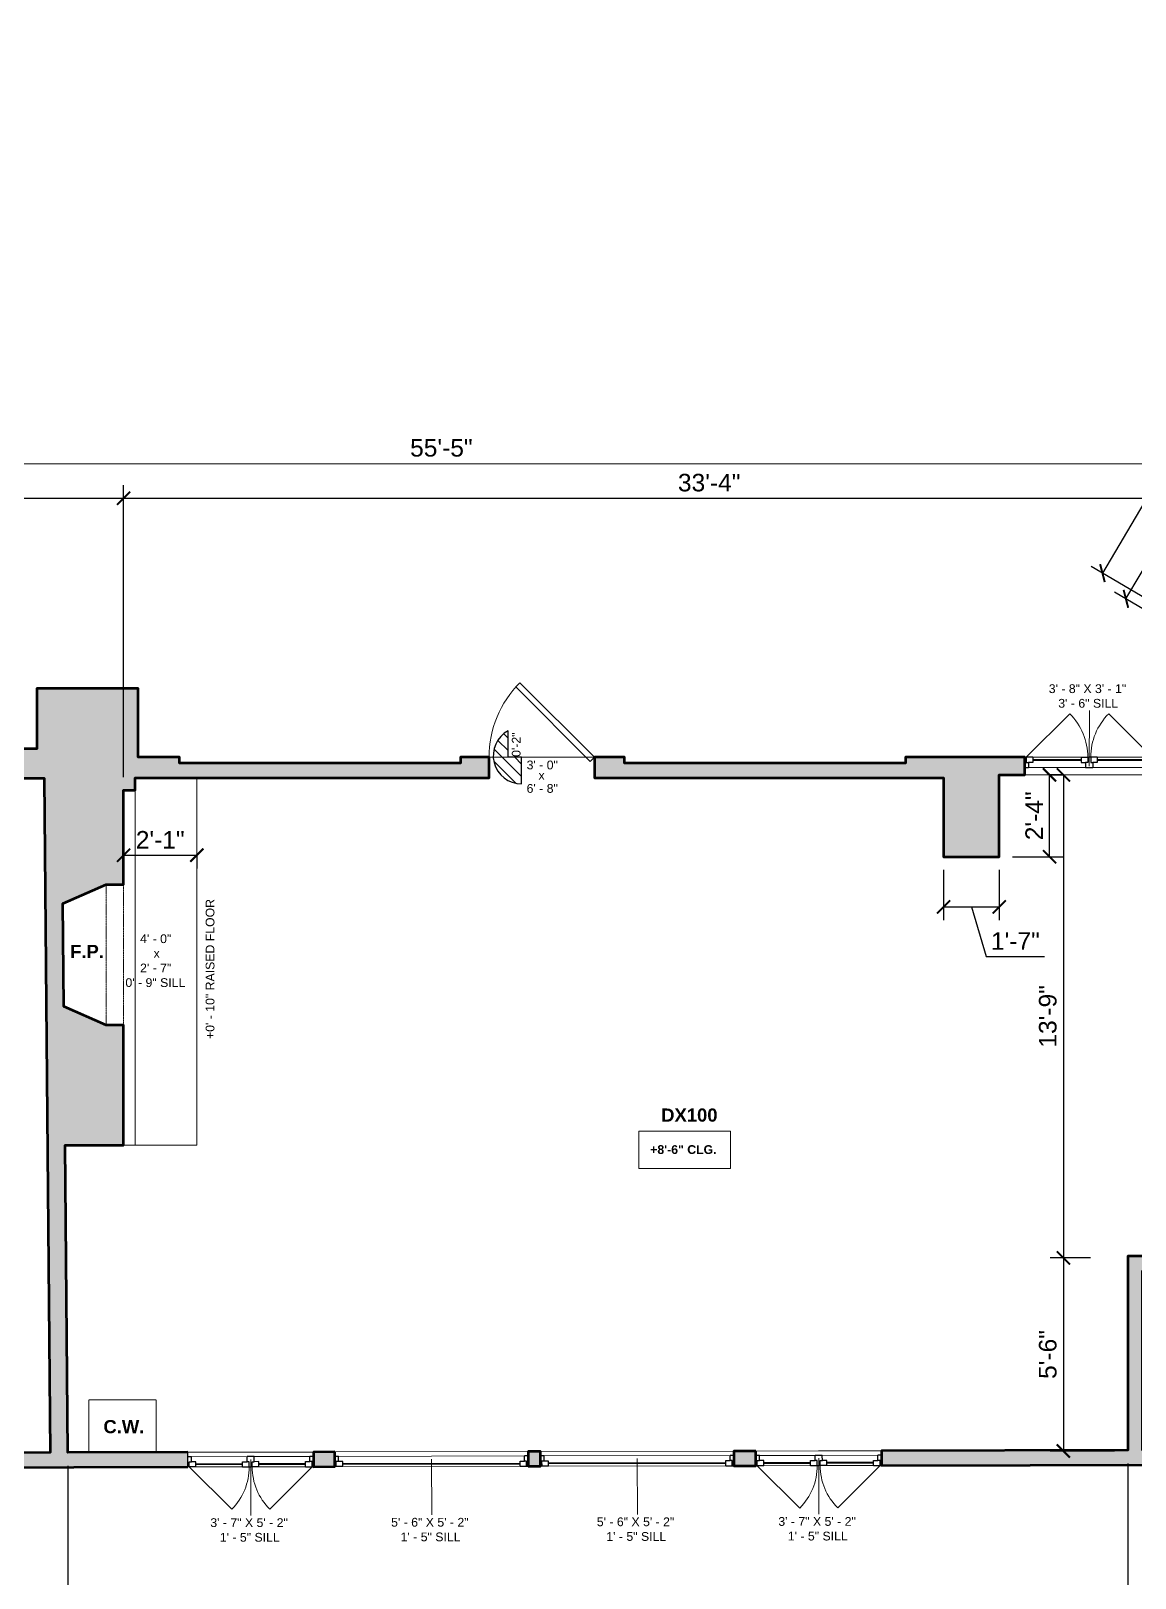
# Model space of a CAD drawing. Header units: inches. Extents: x -2078 to 106214, y -964 to 6385.
# Drawn here: x 92815 to 93192, y 3514 to 4043 of the extents above; entities that cross this region are included whole.
import ezdxf

# ---------------------------------------------------------------- set-up
doc = ezdxf.new("R2010")
doc.units = ezdxf.units.IN
doc.header["$MEASUREMENT"] = 0
doc.linetypes.add('HIDDEN2', pattern=[0.1875, 0.125, -0.0625])
doc.linetypes.add('Overhead', pattern=[0.15625, 0.09375, -0.0625])
for name, color, linetype, lineweight in [('A-ANNO', 2, 'Continuous', 5), ('A-ANNO-DIMS', 1, 'Continuous', 9), ('A-DETAIL-2', 20, 'Continuous', 25), ('A-DETAIL-3', 40, 'Continuous', 15), ('A-DOOR', 1, 'Continuous', 18), ('A-GLAZ', 2, 'Continuous', 30), ('A-HIDDEN', 2, 'HIDDEN2', 18), ('A-WALL', 3, 'Continuous', 40), ('A-WINDOWS', 2, 'Continuous', 18)]:
    doc.layers.add(name, color=color, linetype=linetype, lineweight=lineweight)
doc.layers.add('A-HATCH', color=9, linetype='Continuous')
doc.styles.add('Arial_1', font='arial.ttf', dxfattribs={"height": 0.0625})
doc.styles.add('Arial_2', font='arial.ttf', dxfattribs={"height": 3})
doc.styles.add('Arial_B', font='arialbd.ttf', dxfattribs={"height": 4.5})
doc.styles.add('Arial_B_1', font='arialbd.ttf', dxfattribs={"height": 3})
doc.styles.add('Jay Cad', font='arial.ttf', dxfattribs={"height": 0.125})
doc.dimstyles.new('Jay Cad - DIMS', dxfattribs={"dimtxt": 0.125, "dimasz": 0.09375, "dimexe": 0.09375, "dimexo": 0.09375, "dimgap": 0.046875, "dimtad": 1, "dimdec": 1, "dimzin": 0, "dimdsep": 46, "dimlunit": 4, "dimtxsty": 'Jay Cad', "dimblk": 'ARCHTICK', "dimcen": 0.09, "dimclrd": 1, "dimclre": 1, "dimclrt": 256, "dimadec": 0, "dimazin": 0, "dimtfac": 1, "dimtdec": 1, "dimtofl": 0, "dimtmove": 1, "dimatfit": 3, "dimfxl": 1, "dimtolj": 1, "dimtzin": 0, "dimarcsym": 0})

# ---------------------------------------------------------------- blocks, each defined once
blk = doc.blocks.new('JC_OPENING DOOR - OPENING DOOR-1455723-Didax House - 1ST FL')
at = {"color": 1, "linetype": 'Overhead'}
for p, q in [((23.68, 3), (-24.32, 3)), ((-24.32, -3), (23.68, -3))]:
    blk.add_line(p, q, dxfattribs=at)
at = {"color": 1}
for p, q in [((-24.32, 3), (-24.32, -3)), ((23.68, -3), (23.68, 3))]:
    blk.add_line(p, q, dxfattribs=at)
blk = doc.blocks.new('JC_CASEMENT_DOUBLE - CASEMENT - DOUBLE-1459354-Didax House - 1ST FL')
at = {"layer": 'A-GLAZ'}
for p, q in [((-21.5, 2.5), (-21.5, -2.5)), ((-18.75, 2.5), (-21.5, 2.5)), ((-21, 2.5), (-21, 0.75)), ((-21, 0.75), (-20.25, 0.75)), ((-18.75, 0.75), (-20.25, 0.75)), ((-20.25, 0.75), (-20.25, -1)), ((-18.75, 2.5), (-18.75, 0.75)), ((-2.75, 2.5), (0, 2.5)), ((-2.75, 2.5), (-2.75, 0.75)), ((-2.75, 0.75), (-1.25, 0.75)), ((-1.25, 0.75), (-1.25, -1)), ((-0.5, 0.75), (-1.25, 0.75)), ((-0.5, 2.5), (-0.5, 0.75)), ((2.75, 2.5), (0, 2.5)), ((0.5, 2.5), (0.5, 0.75)), ((0.5, 0.75), (1.25, 0.75)), ((2.75, 0.75), (1.25, 0.75)), ((1.25, 0.75), (1.25, -1)), ((2.75, 2.5), (2.75, 0.75)), ((18.75, 2.5), (21.5, 2.5)), ((18.75, 2.5), (18.75, 0.75)), ((18.75, 0.75), (20.25, 0.75)), ((20.25, 0.75), (20.25, -1)), ((21, 0.75), (20.25, 0.75)), ((21, 2.5), (21, 0.75)), ((21.5, 2.5), (21.5, -2.5)), ((-21.5, -1), (-20.25, -1)), ((-1.25, -1), (0, -1)), ((0, -1), (1.25, -1)), ((20.25, -1), (21.5, -1))]:
    blk.add_line(p, q, dxfattribs=at)
at = {"layer": 'A-GLAZ', "lineweight": 9}
for p, q in [((-18.75, 2.5), (-2.75, 2.5)), ((2.75, 2.5), (18.75, 2.5)), ((-1.25, -1), (-20.25, -1)), ((20.25, -1), (1.25, -1))]:
    blk.add_line(p, q, dxfattribs=at)
at = {"layer": 'A-GLAZ', "lineweight": 40}
for p, q in [((-18.75, 1.62), (-2.75, 1.62)), ((2.75, 1.62), (18.75, 1.62))]:
    blk.add_line(p, q, dxfattribs=at)
at = {"layer": 'A-WINDOWS', "lineweight": 9}
for p, q in [((-21, 2.5), (-6.5, 17)), ((21, 2.5), (6.5, 17))]:
    blk.add_line(p, q, dxfattribs=at)
at = {"layer": 'A-WINDOWS'}
for p, q in [((0, 2.5), (-21.5, 2.5)), ((21.5, 2.5), (0, 2.5)), ((-21.5, -2.5), (0, -2.5)), ((0, -2.5), (21.5, -2.5))]:
    blk.add_line(p, q, dxfattribs=at)
at = {"layer": 'A-WINDOWS', "lineweight": 9}
for centre, start, end in [((-21, 2.5), 360, 45), ((21, 2.5), 135, 180)]:
    blk.add_arc(centre, 20.5, start, end, dxfattribs=at)
blk = doc.blocks.new('JC_FIXED WINDOW - MUNTIN - FIXED WINDOW-1460252-Didax House - 1ST FL')
at = {"layer": 'A-GLAZ'}
for p, q in [((-33, 2.5), (-33, -2.5)), ((-30.25, 2.5), (-33, 2.5)), ((-32.5, 2.5), (-32.5, 0.75)), ((-32.5, 0.75), (-31.75, 0.75)), ((-30.25, 0.75), (-31.75, 0.75)), ((-31.75, 0.75), (-31.75, -1)), ((-30.25, 2.5), (-30.25, 0.75)), ((30.25, 2.5), (33, 2.5)), ((30.25, 2.5), (30.25, 0.75)), ((30.25, 0.75), (32.5, 0.75)), ((31.75, 0.75), (31.75, -1)), ((32.5, 2.5), (32.5, 0.75)), ((33, 2.5), (33, -2.5)), ((-33, -1), (-31.75, -1)), ((31.75, -1), (33, -1))]:
    blk.add_line(p, q, dxfattribs=at)
at = {"layer": 'A-GLAZ', "lineweight": 9}
for p, q in [((30.25, 2.5), (-30.25, 2.5)), ((31.75, -1), (-31.75, -1))]:
    blk.add_line(p, q, dxfattribs=at)
at = {"layer": 'A-GLAZ', "lineweight": 40}
blk.add_line((-30.25, 1.625), (30.25, 1.625), dxfattribs=at)
at = {"layer": 'A-WINDOWS'}
for p, q in [((33, 2.5), (-33, 2.5)), ((-33, -2.5), (33, -2.5))]:
    blk.add_line(p, q, dxfattribs=at)
blk = doc.blocks.new('JC_SINGLE DOOR-NO TRIM - SINGLE DOOR-1460390-Didax House - 1ST FL')
at = {"layer": 'A-DOOR', "lineweight": 30}
for p, q in [((-7.46, 28.96), (-8.87, 27.54)), ((-8.87, 27.54), (16.59, 2.09)), ((18, 3.5), (-7.46, 28.96)), ((16.59, 2.09), (18, 3.5))]:
    blk.add_line(p, q, dxfattribs=at)
at = {"layer": 'A-DOOR', "lineweight": 9}
blk.add_arc((18, 3.5), 36, 135, 180, dxfattribs=at)
blk = doc.blocks.new('JC_CASEMENT_DOUBLE - CASEMENT - DOUBLE-1460544-Didax House - 1ST FL')
at = {"layer": 'A-GLAZ'}
for p, q in [((-22, 3), (-22, -3)), ((-19.25, 3), (-22, 3)), ((-21.5, 3), (-21.5, 1.25)), ((-21.5, 1.25), (-20.75, 1.25)), ((-19.25, 1.25), (-20.75, 1.25)), ((-20.75, 1.25), (-20.75, -0.5)), ((-19.25, 3), (-19.25, 1.25)), ((-2.75, 3), (0, 3)), ((-2.75, 3), (-2.75, 1.25)), ((-2.75, 1.25), (-1.25, 1.25)), ((-1.25, 1.25), (-1.25, -0.5)), ((-0.5, 1.25), (-1.25, 1.25)), ((-0.5, 3), (-0.5, 1.25)), ((2.75, 3), (0, 3)), ((0.5, 3), (0.5, 1.25)), ((0.5, 1.25), (1.25, 1.25)), ((2.75, 1.25), (1.25, 1.25)), ((1.25, 1.25), (1.25, -0.5)), ((2.75, 3), (2.75, 1.25)), ((19.25, 3), (22, 3)), ((19.25, 3), (19.25, 1.25)), ((19.25, 1.25), (20.75, 1.25)), ((20.75, 1.25), (20.75, -0.5)), ((21.5, 1.25), (20.75, 1.25)), ((21.5, 3), (21.5, 1.25)), ((22, 3), (22, -3)), ((-22, -0.5), (-20.75, -0.5)), ((-1.25, -0.5), (0, -0.5)), ((0, -0.5), (1.25, -0.5)), ((20.75, -0.5), (22, -0.5))]:
    blk.add_line(p, q, dxfattribs=at)
at = {"layer": 'A-GLAZ', "lineweight": 9}
for p, q in [((-19.25, 3), (-2.75, 3)), ((2.75, 3), (19.25, 3)), ((-1.25, -0.5), (-20.75, -0.5)), ((20.75, -0.5), (1.25, -0.5))]:
    blk.add_line(p, q, dxfattribs=at)
at = {"layer": 'A-GLAZ', "lineweight": 40}
for p, q in [((-19.25, 2.12), (-2.75, 2.12)), ((2.75, 2.12), (19.25, 2.12))]:
    blk.add_line(p, q, dxfattribs=at)
at = {"layer": 'A-WINDOWS', "lineweight": 9}
for p, q in [((-21.5, 3), (-6.65, 17.85)), ((21.5, 3), (6.65, 17.85))]:
    blk.add_line(p, q, dxfattribs=at)
at = {"layer": 'A-WINDOWS'}
for p, q in [((0, 3), (-22, 3)), ((22, 3), (0, 3)), ((-22, -3), (0, -3)), ((0, -3), (22, -3))]:
    blk.add_line(p, q, dxfattribs=at)
at = {"layer": 'A-WINDOWS', "lineweight": 9}
for centre, start, end in [((-21.5, 3), 360, 45), ((21.5, 3), 135, 180)]:
    blk.add_arc(centre, 21, start, end, dxfattribs=at)
blk = doc.blocks.new('_ArchTick')
at = {"color": 0, "linetype": 'ByBlock', "const_width": 0.15}
blk.add_lwpolyline([(-0.5, -0.5), (0.5, 0.5)], dxfattribs=at)
blk = doc.blocks.new('*D3265')
at = {"layer": 'A-ANNO-DIMS', "color": 1, "lineweight": -2, "transparency": 16777216}
for p, q in [((92846.9, 3787.96), (92846.9, 3887.67)), ((93246.9, 3793.22), (93246.9, 3887.67)), ((92846.9, 3883.17), (93246.9, 3883.17))]:
    blk.add_line(p, q, dxfattribs=at)
at = {"layer": 'Defpoints', "color": 0, "transparency": 16777216}
for p in [(93246.9, 3883.17), (93246.9, 3788.72), (92846.9, 3783.46)]:
    blk.add_point(p, dxfattribs=at)
at = {"layer": 'A-ANNO-DIMS', "color": 1, "lineweight": -2, "transparency": 16777216, "xscale": 4.5, "yscale": 4.5, "zscale": 4.5, "rotation": 180}
blk.add_blockref('_ArchTick', (92846.9, 3883.17), dxfattribs=at)
at = {"layer": 'A-ANNO-DIMS', "color": 1, "lineweight": -2, "transparency": 16777216, "xscale": 4.5, "yscale": 4.5, "zscale": 4.5}
blk.add_blockref('_ArchTick', (93246.9, 3883.17), dxfattribs=at)
at = {"layer": 'A-ANNO-DIMS', "color": 2, "transparency": 16777216, "insert": (93046.9, 3888.49), "char_height": 6, "width": 0.4874, "attachment_point": 5, "style": 'Jay Cad'}
blk.add_mtext('\\A1;33\'-4"', dxfattribs=at)
blk = doc.blocks.new('*D3268')
at = {"layer": 'A-ANNO-DIMS', "color": 1, "lineweight": -2, "transparency": 16777216}
for p, q in [((93163.15, 3760.72), (93163.15, 3788.72)), ((93163.41, 3788.72), (93167.65, 3788.72)), ((93150.46, 3760.72), (93167.65, 3760.72))]:
    blk.add_line(p, q, dxfattribs=at)
at = {"layer": 'Defpoints', "color": 0, "transparency": 16777216}
for p in [(93158.91, 3788.72), (93163.15, 3788.72), (93145.96, 3760.72)]:
    blk.add_point(p, dxfattribs=at)
at = {"layer": 'A-ANNO-DIMS', "color": 1, "lineweight": -2, "transparency": 16777216, "xscale": 4.5, "yscale": 4.5, "zscale": 4.5}
for p, rotation in [((93163.15, 3788.72), 90), ((93163.15, 3760.72), 270)]:
    blk.add_blockref('_ArchTick', p, dxfattribs=dict(at, rotation=rotation))
at = {"layer": 'A-ANNO-DIMS', "color": 2, "transparency": 16777216, "insert": (93157.89, 3774.72), "char_height": 6, "width": 0.4008, "attachment_point": 5, "rotation": 90, "style": 'Jay Cad'}
blk.add_mtext('\\A1;2\'-4"', dxfattribs=at)
blk = doc.blocks.new('*D3269')
at = {"layer": 'A-ANNO-DIMS', "color": 1, "lineweight": -2, "transparency": 16777216}
for p, q in [((93126.96, 3756.22), (93126.96, 3739.1)), ((93145.96, 3756.22), (93145.96, 3739.1)), ((93126.96, 3743.6), (93145.96, 3743.6)), ((93136.46, 3743.6), (93141.53, 3726.69)), ((93141.53, 3726.69), (93161.42, 3726.69))]:
    blk.add_line(p, q, dxfattribs=at)
at = {"layer": 'Defpoints', "color": 0, "transparency": 16777216}
for p in [(93126.96, 3760.72), (93145.96, 3760.72), (93145.96, 3743.6)]:
    blk.add_point(p, dxfattribs=at)
at = {"layer": 'A-ANNO-DIMS', "color": 1, "lineweight": -2, "transparency": 16777216, "xscale": 4.5, "yscale": 4.5, "zscale": 4.5, "rotation": 180}
blk.add_blockref('_ArchTick', (93126.96, 3743.6), dxfattribs=at)
at = {"layer": 'A-ANNO-DIMS', "color": 1, "lineweight": -2, "transparency": 16777216, "xscale": 4.5, "yscale": 4.5, "zscale": 4.5}
blk.add_blockref('_ArchTick', (93145.96, 3743.6), dxfattribs=at)
at = {"layer": 'A-ANNO-DIMS', "color": 2, "transparency": 16777216, "insert": (93151.48, 3731.95), "char_height": 6, "width": 0.4008, "attachment_point": 5, "style": 'Jay Cad'}
blk.add_mtext('\\A1;1\'-7"', dxfattribs=at)
blk = doc.blocks.new('*D3275')
at = {"layer": 'A-ANNO-DIMS', "color": 1, "lineweight": -2, "transparency": 16777216}
for p, q in [((93189.23, 3848.83), (93298.91, 4033.75)), ((93396.2, 3976.05), (93295.04, 4036.04)), ((93270.09, 3800.87), (93185.36, 3851.12))]:
    blk.add_line(p, q, dxfattribs=at)
at = {"layer": 'Defpoints', "color": 0, "transparency": 16777216}
for p in [(93298.91, 4033.75), (93400.07, 3973.75), (93273.96, 3798.58)]:
    blk.add_point(p, dxfattribs=at)
at = {"layer": 'A-ANNO-DIMS', "color": 1, "lineweight": -2, "transparency": 16777216, "xscale": 4.5, "yscale": 4.5, "zscale": 4.5}
for p, rotation in [((93298.91, 4033.75), 59.32775295140375), ((93189.23, 3848.83), 239.3277529514037)]:
    blk.add_blockref('_ArchTick', p, dxfattribs=dict(at, rotation=rotation))
at = {"layer": 'A-ANNO-DIMS', "color": 2, "transparency": 16777216, "insert": (93239.55, 3943.97), "char_height": 6, "width": 0.5739, "attachment_point": 5, "rotation": 59.3278, "style": 'Jay Cad'}
blk.add_mtext('\\A1;17\'-11"', dxfattribs=at)
blk = doc.blocks.new('*D3280')
at = {"layer": 'A-ANNO-DIMS', "color": 1, "lineweight": -2, "transparency": 16777216}
for p, q in [((93189.85, 3553.5), (93189.85, 3492.89)), ((92827.85, 3550.24), (92827.85, 3492.89)), ((92827.85, 3497.39), (93189.85, 3497.39))]:
    blk.add_line(p, q, dxfattribs=at)
at = {"layer": 'Defpoints', "color": 0, "transparency": 16777216}
for p in [(93189.85, 3558), (92827.85, 3554.74), (93189.85, 3497.39)]:
    blk.add_point(p, dxfattribs=at)
at = {"layer": 'A-ANNO-DIMS', "color": 1, "lineweight": -2, "transparency": 16777216, "xscale": 4.5, "yscale": 4.5, "zscale": 4.5, "rotation": 180}
blk.add_blockref('_ArchTick', (92827.85, 3497.39), dxfattribs=at)
at = {"layer": 'A-ANNO-DIMS', "color": 1, "lineweight": -2, "transparency": 16777216, "xscale": 4.5, "yscale": 4.5, "zscale": 4.5}
blk.add_blockref('_ArchTick', (93189.85, 3497.39), dxfattribs=at)
at = {"layer": 'A-ANNO-DIMS', "color": 2, "transparency": 16777216, "insert": (93008.85, 3502.71), "char_height": 6, "width": 0.4874, "attachment_point": 5, "style": 'Jay Cad'}
blk.add_mtext('\\A1;30\'-2"', dxfattribs=at)
blk = doc.blocks.new('*D3261')
at = {"layer": 'A-ANNO-DIMS', "color": 1, "lineweight": -2, "transparency": 16777216}
for p, q in [((92846.9, 3761.26), (92871.9, 3761.26)), ((92846.9, 3761), (92846.9, 3756.76)), ((92871.9, 3761), (92871.9, 3756.76))]:
    blk.add_line(p, q, dxfattribs=at)
at = {"layer": 'Defpoints', "color": 0, "transparency": 16777216}
for p in [(92846.9, 3765.5), (92871.9, 3765.5), (92871.9, 3761.26)]:
    blk.add_point(p, dxfattribs=at)
at = {"layer": 'A-ANNO-DIMS', "color": 1, "lineweight": -2, "transparency": 16777216, "xscale": 4.5, "yscale": 4.5, "zscale": 4.5, "rotation": 180}
blk.add_blockref('_ArchTick', (92846.9, 3761.26), dxfattribs=at)
at = {"layer": 'A-ANNO-DIMS', "color": 1, "lineweight": -2, "transparency": 16777216, "xscale": 4.5, "yscale": 4.5, "zscale": 4.5}
blk.add_blockref('_ArchTick', (92871.9, 3761.26), dxfattribs=at)
at = {"layer": 'A-ANNO-DIMS', "color": 2, "transparency": 16777216, "insert": (92859.4, 3766.52), "char_height": 6, "width": 0.4008, "attachment_point": 5, "style": 'Jay Cad'}
blk.add_mtext('\\A1;2\'-1"', dxfattribs=at)
blk = doc.blocks.new('JC- existing door Tag_quad - JC- existing door Tag_quad-839775-Didax House - 1ST FL')
at = {"layer": 'A-ANNO', "insert": (-0.023, 0.038), "char_height": 0.0625, "width": 0.0505, "attachment_point": 1, "style": 'Arial_2', "bg_fill": 3, "box_fill_scale": 1.25, "bg_fill_color": 256, "bg_fill_true_color": 13158600, "bg_fill_transparency": 0}
blk.add_mtext('x', dxfattribs=at)
blk = doc.blocks.new('*D3285')
at = {"layer": 'A-ANNO-DIMS', "color": 1, "lineweight": -2, "transparency": 16777216}
for p, q in [((93167.61, 3788.72), (93163.37, 3788.72)), ((93167.87, 3788.72), (93167.87, 3623.72)), ((93177.18, 3623.72), (93163.37, 3623.72))]:
    blk.add_line(p, q, dxfattribs=at)
at = {"layer": 'Defpoints', "color": 0, "transparency": 16777216}
for p in [(93172.11, 3788.72), (93167.87, 3623.72), (93181.68, 3623.72)]:
    blk.add_point(p, dxfattribs=at)
at = {"layer": 'A-ANNO-DIMS', "color": 1, "lineweight": -2, "transparency": 16777216, "xscale": 4.5, "yscale": 4.5, "zscale": 4.5}
for p, rotation in [((93167.87, 3788.72), 90), ((93167.87, 3623.72), 270)]:
    blk.add_blockref('_ArchTick', p, dxfattribs=dict(at, rotation=rotation))
at = {"layer": 'A-ANNO-DIMS', "color": 2, "transparency": 16777216, "insert": (93162.56, 3706.22), "char_height": 6, "width": 0.4874, "attachment_point": 5, "rotation": 90, "style": 'Jay Cad'}
blk.add_mtext('\\A1;13\'-9"', dxfattribs=at)
blk = doc.blocks.new('*D3286')
at = {"layer": 'A-ANNO-DIMS', "color": 1, "lineweight": -2, "transparency": 16777216}
for p, q in [((93177.18, 3623.72), (93163.37, 3623.72)), ((93167.87, 3623.72), (93167.87, 3557.72)), ((93185.35, 3557.72), (93163.37, 3557.72))]:
    blk.add_line(p, q, dxfattribs=at)
at = {"layer": 'Defpoints', "color": 0, "transparency": 16777216}
for p in [(93181.68, 3623.72), (93167.87, 3557.72), (93189.85, 3557.72)]:
    blk.add_point(p, dxfattribs=at)
at = {"layer": 'A-ANNO-DIMS', "color": 1, "lineweight": -2, "transparency": 16777216, "xscale": 4.5, "yscale": 4.5, "zscale": 4.5}
for p, rotation in [((93167.87, 3623.72), 90), ((93167.87, 3557.72), 270)]:
    blk.add_blockref('_ArchTick', p, dxfattribs=dict(at, rotation=rotation))
at = {"layer": 'A-ANNO-DIMS', "color": 2, "transparency": 16777216, "insert": (93162.56, 3590.72), "char_height": 6, "width": 0.4008, "attachment_point": 5, "rotation": 90, "style": 'Jay Cad'}
blk.add_mtext('\\A1;5\'-6"', dxfattribs=at)
blk = doc.blocks.new('*D3287')
at = {"layer": 'A-ANNO-DIMS', "color": 1, "lineweight": -2, "transparency": 16777216}
for p, q in [((92622.9, 3802.09), (92622.93, 3899.67)), ((92622.93, 3895.17), (93287.93, 3894.98)), ((93287.9, 3799.22), (93287.93, 3899.48))]:
    blk.add_line(p, q, dxfattribs=at)
at = {"layer": 'Defpoints', "color": 0, "transparency": 16777216}
for p in [(93287.93, 3894.98), (92622.9, 3797.59), (93287.9, 3794.72)]:
    blk.add_point(p, dxfattribs=at)
at = {"layer": 'A-ANNO-DIMS', "color": 1, "lineweight": -2, "transparency": 16777216, "xscale": 4.5, "yscale": 4.5, "zscale": 4.5}
for p, rotation in [((92622.93, 3895.17), 179.9835297795133), ((93287.93, 3894.98), 359.9835297795133)]:
    blk.add_blockref('_ArchTick', p, dxfattribs=dict(at, rotation=rotation))
at = {"layer": 'A-ANNO-DIMS', "color": 2, "transparency": 16777216, "insert": (92955.43, 3900.38), "char_height": 6, "width": 0.4874, "attachment_point": 5, "rotation": 359.9835, "style": 'Jay Cad'}
blk.add_mtext('\\A1;55\'-5"', dxfattribs=at)
blk = doc.blocks.new('*D3291')
at = {"layer": 'A-ANNO-DIMS', "color": 1, "lineweight": -2, "transparency": 16777216}
for p, q in [((93475.75, 4356.13), (93181.21, 3857.64)), ((93533.64, 4321.92), (93471.87, 4358.42)), ((93284.28, 3796.74), (93177.33, 3859.93))]:
    blk.add_line(p, q, dxfattribs=at)
at = {"layer": 'Defpoints', "color": 0, "transparency": 16777216}
for p in [(93537.52, 4319.63), (93181.21, 3857.64), (93288.15, 3794.45)]:
    blk.add_point(p, dxfattribs=at)
at = {"layer": 'A-ANNO-DIMS', "color": 1, "lineweight": -2, "transparency": 16777216, "xscale": 4.5, "yscale": 4.5, "zscale": 4.5}
for p, rotation in [((93475.75, 4356.13), 59.42223948913381), ((93181.21, 3857.64), 239.4222394891338)]:
    blk.add_blockref('_ArchTick', p, dxfattribs=dict(at, rotation=rotation))
at = {"layer": 'A-ANNO-DIMS', "color": 2, "transparency": 16777216, "insert": (93323.9, 4109.59), "char_height": 6, "width": 0.4874, "attachment_point": 5, "rotation": 59.4222, "style": 'Jay Cad'}
blk.add_mtext('\\A1;48\'-3"', dxfattribs=at)
blk = doc.blocks.new('*D3292')
at = {"layer": 'A-ANNO-DIMS', "color": 1, "lineweight": -2, "transparency": 16777216}
for p, q in [((92827.83, 3552.72), (92827.81, 3492.94)), ((92622.83, 3545.07), (92622.81, 3493)), ((92622.82, 3497.5), (92827.81, 3497.44))]:
    blk.add_line(p, q, dxfattribs=at)
at = {"layer": 'Defpoints', "color": 0, "transparency": 16777216}
for p in [(92827.83, 3557.22), (92622.83, 3549.57), (92827.81, 3497.44)]:
    blk.add_point(p, dxfattribs=at)
at = {"layer": 'A-ANNO-DIMS', "color": 1, "lineweight": -2, "transparency": 16777216, "xscale": 4.5, "yscale": 4.5, "zscale": 4.5}
for p, rotation in [((92622.82, 3497.5), 179.9835297795133), ((92827.81, 3497.44), 359.9835297795133)]:
    blk.add_blockref('_ArchTick', p, dxfattribs=dict(at, rotation=rotation))
at = {"layer": 'A-ANNO-DIMS', "color": 2, "transparency": 16777216, "insert": (92725.32, 3502.74), "char_height": 6, "width": 0.4874, "attachment_point": 5, "rotation": 359.9835, "style": 'Jay Cad'}
blk.add_mtext('\\A1;17\'-1"', dxfattribs=at)
blk = doc.blocks.new('*D3293')
at = {"layer": 'A-ANNO-DIMS', "color": 1, "lineweight": -2, "transparency": 16777216}
for p, q in [((92622.9, 3802.09), (92622.9, 3887.67)), ((92846.9, 3787.96), (92846.9, 3887.67)), ((92622.9, 3883.17), (92846.9, 3883.17))]:
    blk.add_line(p, q, dxfattribs=at)
at = {"layer": 'Defpoints', "color": 0, "transparency": 16777216}
for p in [(92846.9, 3883.17), (92622.9, 3797.59), (92846.9, 3783.46)]:
    blk.add_point(p, dxfattribs=at)
at = {"layer": 'A-ANNO-DIMS', "color": 1, "lineweight": -2, "transparency": 16777216, "xscale": 4.5, "yscale": 4.5, "zscale": 4.5, "rotation": 180}
blk.add_blockref('_ArchTick', (92622.9, 3883.17), dxfattribs=at)
at = {"layer": 'A-ANNO-DIMS', "color": 1, "lineweight": -2, "transparency": 16777216, "xscale": 4.5, "yscale": 4.5, "zscale": 4.5}
blk.add_blockref('_ArchTick', (92846.9, 3883.17), dxfattribs=at)
at = {"layer": 'A-ANNO-DIMS', "color": 2, "transparency": 16777216, "insert": (92734.9, 3888.49), "char_height": 6, "width": 0.4874, "attachment_point": 5, "style": 'Jay Cad'}
blk.add_mtext('\\A1;18\'-8"', dxfattribs=at)
blk = doc.blocks.new('*D3294')
at = {"layer": 'A-ANNO-DIMS', "color": 1, "lineweight": -2, "transparency": 16777216}
for p, q in [((93586.85, 3549.35), (93586.83, 3480.83)), ((92622.83, 3545.07), (92622.81, 3481.11)), ((92622.81, 3485.61), (93586.83, 3485.33))]:
    blk.add_line(p, q, dxfattribs=at)
at = {"layer": 'Defpoints', "color": 0, "transparency": 16777216}
for p in [(93586.85, 3553.85), (92622.83, 3549.57), (93586.83, 3485.33)]:
    blk.add_point(p, dxfattribs=at)
at = {"layer": 'A-ANNO-DIMS', "color": 1, "lineweight": -2, "transparency": 16777216, "xscale": 4.5, "yscale": 4.5, "zscale": 4.5}
for p, rotation in [((92622.81, 3485.61), 179.9835297795133), ((93586.83, 3485.33), 359.9835297795133)]:
    blk.add_blockref('_ArchTick', p, dxfattribs=dict(at, rotation=rotation))
at = {"layer": 'A-ANNO-DIMS', "color": 2, "transparency": 16777216, "insert": (93104.82, 3490.78), "char_height": 6, "width": 0.4874, "attachment_point": 5, "rotation": 359.9835, "style": 'Jay Cad'}
blk.add_mtext('\\A1;80\'-4"', dxfattribs=at)

msp = doc.modelspace()

# ---------------------------------------------------------------- hatches: boundary and pattern name
at = {"layer": 'A-HATCH'}
h = msp.add_hatch(color=256, dxfattribs=at)
h.dxf.hatch_style = 1
h.paths.add_polyline_path([(92622.901, 3797.588), (92622.83, 3549.565), (92752.313, 3550.059), (92752.305, 3552.059), (92754.801, 3552.064), (92754.79, 3557.059), (92628.832, 3556.588), (92628.898, 3787.588), (92819.788, 3787.588), (92821.831, 3557.208), (92790.79, 3557.141), (92790.801, 3552.141), (92868.801, 3552.308), (92868.79, 3557.308), (92827.831, 3557.22), (92826.9, 3662.213), (92846.9, 3662.213), (92846.9, 3703.213), (92840.9, 3703.213), (92826.48, 3709.54), (92826.168, 3744.75), (92840.9, 3751.213), (92846.9, 3751.213), (92846.9, 3783.463), (92850.9, 3783.463), (92850.9, 3787.725), (92971.711, 3787.725), (92971.711, 3794.725), (92961.961, 3794.725), (92961.961, 3792.725), (92865.961, 3792.725), (92865.961, 3794.725), (92851.9, 3794.725), (92851.9, 3818.213), (92817.211, 3818.213), (92817.211, 3797.588)])
h.paths.add_polyline_path([(92919.051, 3552.416), (92919.04, 3557.416), (92911.79, 3557.4), (92911.801, 3552.4)], flags=17)
h.paths.add_polyline_path([(92989.29, 3557.566), (92985.04, 3557.557), (92985.05, 3552.557), (92989.3, 3552.566)])
h.paths.add_polyline_path([(93055.29, 3557.707), (93055.3, 3552.707), (93062.8, 3552.723), (93062.79, 3557.723)])
h.paths.add_polyline_path([(93207.3, 3553.033), (93207.289, 3558.033), (93194.853, 3558.006), (93194.853, 3619.256), (93239.9, 3619.256), (93239.9, 3649.256), (93251.9, 3649.256), (93251.9, 3727.225), (93246.9, 3727.225), (93246.9, 3654.256), (93233.9, 3654.256), (93233.9, 3624.256), (93189.853, 3624.256), (93189.853, 3557.995), (93105.79, 3557.815), (93105.8, 3552.815)])
h.paths.add_polyline_path([(93248.289, 3558.12), (93248.3, 3553.12), (93256.3, 3553.138), (93256.289, 3558.138)])
h.paths.add_polyline_path([(93145.961, 3788.725), (93154.711, 3788.725), (93154.711, 3794.725), (93113.961, 3794.725), (93113.961, 3792.725), (93017.961, 3792.725), (93017.961, 3794.725), (93007.711, 3794.725), (93007.711, 3787.725), (93126.961, 3787.725), (93126.961, 3760.725), (93145.961, 3760.725)])
h.paths.add_polyline_path([(93198.711, 3794.725), (93198.711, 3788.725), (93202.9, 3788.725), (93202.9, 3794.725)])
h.paths.add_polyline_path([(93290.569, 3788.725), (93297.248, 3799.985), (93303.672, 3799.985), (93303.672, 3804.985), (93300.213, 3804.985), (93303.594, 3810.685), (93299.294, 3813.236), (93288.315, 3794.725), (93246.9, 3794.725), (93246.9, 3759.225), (93251.9, 3759.225), (93251.9, 3788.725)])
h.paths.add_polyline_path([(93299.289, 3558.23), (93299.3, 3553.23), (93305.05, 3553.242), (93305.039, 3558.242)])
h.paths.add_polyline_path([(93440.549, 3553.532), (93440.539, 3558.532), (93362.828, 3558.366), (93362.749, 3566.144), (93356.749, 3566.083), (93356.827, 3558.353), (93348.039, 3558.334), (93348.05, 3553.334)])
h.paths.add_polyline_path([(93356.424, 3598.082), (93362.424, 3598.143), (93361.483, 3690.832), (93580.853, 3690.832), (93580.853, 3650.832), (93586.853, 3650.832), (93586.853, 3724.332), (93580.853, 3724.332), (93580.853, 3695.832), (93516.211, 3695.832), (93360.47, 3695.832), (93360.458, 3698.356), (93355.458, 3698.332), (93355.494, 3690.832), (93355.483, 3690.832)])
h.paths.add_polyline_path([(93489.789, 3558.637), (93483.539, 3558.624), (93483.549, 3553.624), (93489.799, 3553.637)])
h.paths.add_polyline_path([(93537.853, 3558.74), (93532.789, 3558.729), (93532.799, 3553.729), (93537.864, 3553.74)])
h.paths.add_polyline_path([(93586.853, 3553.845), (93586.853, 3559.082), (93580.853, 3559.082), (93580.863, 3553.832)])
h.paths.add_polyline_path([(93580.853, 3607.832), (93580.853, 3602.082), (93586.853, 3602.082), (93586.853, 3607.832)], flags=17)
h.paths.add_polyline_path([(93360.234, 3745.047), (93359.918, 3810.941), (93361.179, 3813.143), (93356.839, 3815.627), (93354.912, 3812.259), (93355.286, 3734.331), (93360.286, 3734.355), (93360.258, 3740.047), (93453.217, 3740.047), (93453.217, 3782.051), (93515.459, 3783.137), (93515.459, 3800.832), (93549.959, 3800.832), (93549.959, 3805.832), (93526.471, 3805.832), (93509.116, 3821.628), (93508.695, 3826.317), (93510.748, 3829.704), (93479.96, 3848.361), (93492.427, 3868.934), (93418.206, 3912.793), (93442.139, 3954.613), (93435.793, 3958.377), (93433.242, 3954.076), (93435.354, 3952.824), (93374.72, 3846.872), (93379.06, 3844.389), (93415.723, 3908.453), (93485.531, 3867.202), (93473.092, 3846.677), (93481.179, 3841.776), (93503.501, 3828.249), (93507.118, 3787.992), (93453.217, 3787.052), (93453.217, 3799.749), (93453.217, 3801.555), (93453.217, 3806.052), (93448.217, 3806.052), (93448.217, 3745.047)])
h.paths.add_polyline_path([(93580.853, 3767.332), (93586.853, 3767.332), (93586.853, 3799.866), (93627.139, 3867.625), (93621.981, 3870.692), (93583.42, 3805.832), (93571.959, 3805.832), (93571.959, 3800.832), (93580.853, 3800.832)])
h.paths.add_polyline_path([(93649.114, 3904.586), (93651.669, 3908.884), (93646.512, 3911.95), (93643.956, 3907.652)])
h.paths.add_polyline_path([(93751.834, 4077.356), (93746.677, 4080.423), (93668.487, 3948.911), (93673.644, 3945.845)])
h.paths.add_polyline_path([(93768.652, 4117.383), (93773.809, 4114.317), (93802.714, 4162.933), (93537.519, 4319.63), (93533.275, 4312.38), (93538.453, 4309.349), (93539.653, 4311.399), (93794.482, 4160.828)])
h.paths.add_polyline_path([(93513.824, 4267.278), (93516.729, 4272.24), (93511.551, 4275.271), (93508.646, 4270.309)])
h.paths.add_polyline_path([(93454.629, 4178.037), (93497.908, 4152.938), (93495.588, 4148.926), (93499.917, 4146.423), (93521.862, 4184.373), (93479.53, 4208.696), (93492.1, 4230.169), (93486.922, 4233.2)])
h.paths.add_polyline_path([(93474.814, 4113), (93479.142, 4110.497), (93481.895, 4115.259), (93477.567, 4117.761)])
h.paths.add_polyline_path([(93457.617, 4073.273), (93453.288, 4075.776), (93450.535, 4071.015), (93454.863, 4068.512)])
h.paths.add_polyline_path([(93430.585, 4026.526), (93433.338, 4031.287), (93429.01, 4033.79), (93426.256, 4029.029)])
h.paths.add_polyline_path([(93402.571, 3978.081), (93409.059, 3989.302), (93404.731, 3991.804), (93386.334, 3959.99), (93343.037, 3886.989), (93347.337, 3884.439), (93350.016, 3888.954), (93352.596, 3887.424), (93393.278, 3956.017), (93390.697, 3957.548), (93400.068, 3973.752), (93402.278, 3972.441), (93404.829, 3976.741)])
h.paths.add_polyline_path([(93325.402, 3847.454), (93321.102, 3850.005), (93317.658, 3844.199), (93321.959, 3841.649)])
h = msp.add_hatch(dxfattribs=at)
h.set_pattern_fill('FP_1', color=250, scale=48, style=0, pattern_type=2)
h.set_pattern_definition([(135, (93117.2387, 3742.8197), (-2.12132, -2.12132), [])])
h.paths.add_polyline_path([(92982.779, 3785.623), (92982.828, 3794.7), (92978.205, 3794.725), (92978.254, 3803.802), (92976.499, 3802.598), (92975.051, 3801.041), (92973.979, 3799.203), (92973.335, 3797.176), (92973.15, 3795.057), (92973.433, 3792.949), (92974.172, 3790.954), (92975.328, 3789.169), (92976.848, 3787.68), (92978.656, 3786.56), (92980.666, 3785.864)])

# ---------------------------------------------------------------- linework, layer by layer
at = {"layer": 'A-ANNO'}
for p, q in [((93176.711, 3791.725), (93176.759, 3810.651)), ((92890.295, 3554.854), (92890.394, 3535.777)), ((92952.045, 3554.986), (92952.144, 3535.909)), ((93022.295, 3555.137), (93022.394, 3536.06)), ((93084.295, 3555.269), (93084.394, 3536.192))]:
    msp.add_line(p, q, dxfattribs=at)
at = {"layer": 'A-ANNO', "flags": 128}
msp.add_lwpolyline([(93022.918, 3667.057), (93054.22, 3667.057), (93054.22, 3654.256), (93022.918, 3654.256)], close=True, dxfattribs=at)
at = {"layer": 'A-DETAIL-3', "lineweight": 9}
for p, q in [((92971.711, 3794.725), (93007.627, 3794.725)), ((93189.853, 3623.725), (93189.853, 3622.725)), ((93189.853, 3557.725), (93189.853, 3558.225))]:
    msp.add_line(p, q, dxfattribs=at)
msp.add_lwpolyline([(92846.9, 3662.213), (92871.9, 3662.213), (92871.9, 3787.725)], dxfattribs=at)
at = {"layer": 'A-HIDDEN'}
for p, q in [((92835.054, 3557.236), (92835.054, 3575.236)), ((92835.054, 3575.236), (92858.054, 3575.236)), ((92858.054, 3575.236), (92858.054, 3557.236))]:
    msp.add_line(p, q, dxfattribs=at)
msp.add_lwpolyline([(92850.9, 3783.463), (92850.9, 3662.213), (92846.9, 3662.213)], dxfattribs=at)
at = {"layer": 'A-WALL', "lineweight": 60}
for points in [[(92868.79, 3557.308), (92827.831, 3557.22), (92826.9, 3662.213), (92846.9, 3662.213), (92846.9, 3703.213), (92840.9, 3703.213), (92826.48, 3709.54), (92826.168, 3744.75), (92840.9, 3751.213), (92846.9, 3751.213), (92846.9, 3783.463), (92850.9, 3783.463), (92850.9, 3787.725), (92971.711, 3787.725), (92971.711, 3794.725), (92961.961, 3794.725), (92961.961, 3792.725), (92865.961, 3792.725), (92865.961, 3794.725), (92851.9, 3794.725), (92851.9, 3818.213), (92817.211, 3818.213), (92817.211, 3797.588), (92622.901, 3797.588)], [(92628.898, 3787.588), (92819.788, 3787.588), (92821.831, 3557.208), (92790.79, 3557.141)], [(92985.05, 3552.557), (92989.3, 3552.566), (92989.29, 3557.566), (92985.04, 3557.557), (92985.04, 3552.557)], [(93062.79, 3557.723), (93055.29, 3557.707), (93055.3, 3552.707), (93062.8, 3552.723), (93062.8, 3557.723)], [(92790.801, 3552.141), (92868.801, 3552.308)]]:
    msp.add_lwpolyline(points, dxfattribs=at)
for points in [[(93154.711, 3794.725), (93113.961, 3794.725), (93113.961, 3792.725), (93017.961, 3792.725), (93017.961, 3794.725), (93007.711, 3794.725), (93007.711, 3787.725), (93126.961, 3787.725), (93126.961, 3760.725), (93145.961, 3760.725), (93145.961, 3788.725), (93154.711, 3788.725)], [(93105.8, 3552.815), (93207.3, 3553.033), (93207.289, 3558.033), (93194.853, 3558.006), (93194.853, 3619.256), (93239.9, 3619.256), (93239.9, 3649.256), (93251.9, 3649.256), (93251.9, 3727.225), (93246.9, 3727.225), (93246.9, 3654.256), (93233.9, 3654.256), (93233.9, 3624.256), (93189.853, 3624.256), (93189.853, 3557.995), (93105.79, 3557.815)], [(92919.04, 3557.416), (92911.79, 3557.4), (92911.801, 3552.4), (92919.051, 3552.416)]]:
    msp.add_lwpolyline(points, close=True, dxfattribs=at)

# ---------------------------------------------------------------- block references
at = {"layer": 'A-DOOR'}
msp.add_blockref('JC_SINGLE DOOR-NO TRIM - SINGLE DOOR-1460390-Didax House - 1ST FL', (92989.711, 3791.225), dxfattribs=at)
at = {"layer": 'A-DOOR', "rotation": 269.9999999999999}
msp.add_blockref('JC_OPENING DOOR - OPENING DOOR-1455723-Didax House - 1ST FL', (92843.9, 3726.891), dxfattribs=at)
at = {"layer": 'A-WINDOWS'}
msp.add_blockref('JC_CASEMENT_DOUBLE - CASEMENT - DOUBLE-1460544-Didax House - 1ST FL', (93176.711, 3791.725), dxfattribs=at)
at = {"layer": 'A-WINDOWS', "rotation": 180.1226490872832}
for name, p in [('JC_CASEMENT_DOUBLE - CASEMENT - DOUBLE-1459354-Didax House - 1ST FL', (92890.295, 3554.854)), ('JC_FIXED WINDOW - MUNTIN - FIXED WINDOW-1460252-Didax House - 1ST FL', (92952.045, 3554.986)), ('JC_FIXED WINDOW - MUNTIN - FIXED WINDOW-1460252-Didax House - 1ST FL', (93022.295, 3555.137)), ('JC_CASEMENT_DOUBLE - CASEMENT - DOUBLE-1459354-Didax House - 1ST FL', (93084.295, 3555.269))]:
    msp.add_blockref(name, p, dxfattribs=at)

# ---------------------------------------------------------------- texts
at = {"layer": 'A-ANNO', "attachment_point": 1}
for s, insert, char_height, width, style in [('3\' - 8" X 3\' - 1"', (93162.879, 3819.647), 3, 33.4815, 'Arial_1'), ('3\' - 6" SILL', (93166.129, 3814.647), 3, 25.6035, 'Arial_1'), ('4\' - 0"', (92852.52, 3734.239), 3, 13.4835, 'Arial_1'), ('F.P.', (92828.654, 3730.638), 4.5, 14.0895, 'Arial_B'), ('x', (92857.145, 3729.239), 3, 2.424, 'Arial_1'), ('2\' - 7"', (92852.52, 3724.239), 3, 13.4835, 'Arial_1'), ('0\' - 9" SILL', (92847.52, 3719.239), 3, 25.6035, 'Arial_1'), ('DX100', (93030.524, 3674.746), 4.5, 34.542, 'Arial_B'), ('+8\'-6" CLG.', (93026.758, 3662.217), 3, 28.482, 'Arial_B_1'), ('C.W.', (92840.012, 3568.326), 4.5, 16.968, 'Arial_B'), ('3\' - 7" X 5\' - 2"', (92876.514, 3534.777), 3, 33.4815, 'Arial_1'), ('5\' - 6" X 5\' - 2"', (92938.264, 3534.909), 3, 33.4815, 'Arial_1'), ('5\' - 6" X 5\' - 2"', (93008.514, 3535.06), 3, 33.4815, 'Arial_1'), ('3\' - 7" X 5\' - 2"', (93070.514, 3535.192), 3, 33.4815, 'Arial_1'), ('1\' - 5" SILL', (93073.764, 3530.192), 3, 25.6035, 'Arial_1'), ('1\' - 5" SILL', (92879.764, 3529.777), 3, 25.6035, 'Arial_1'), ('1\' - 5" SILL', (92941.514, 3529.909), 3, 25.6035, 'Arial_1'), ('1\' - 5" SILL', (93011.764, 3530.06), 3, 25.6035, 'Arial_1')]:
    msp.add_mtext(s, dxfattribs=dict(at, insert=insert, char_height=char_height, width=width, style=style))
at = {"layer": 'A-ANNO', "insert": (92874.916, 3698.491), "char_height": 3, "width": 59.8425, "attachment_point": 1, "rotation": 90, "style": 'Arial_1'}
msp.add_mtext('+0\' - 10" RAISED FLOOR', dxfattribs=at)

# ---------------------------------------------------------------- dimensions: what is measured, and where the dimension line sits
at = {"layer": 'A-ANNO-DIMS'}
for base, p1, p2, angle, picture, middle in [((93181.207, 3857.644), (93537.519, 4319.63), (93288.154, 3794.452), 59.42224, '*D3291', (93323.902, 4109.59)), ((93298.91, 4033.749), (93273.959, 3798.576), (93400.068, 3973.752), 59.32775, '*D3275', (93239.546, 3943.972)), ((93163.149, 3788.725), (93145.961, 3760.725), (93158.906, 3788.725), 90, '*D3268', (93157.887, 3774.725)), ((93167.871, 3623.725), (93172.113, 3788.725), (93181.683, 3623.725), 90, '*D3285', (93162.555, 3706.225)), ((93167.871, 3557.725), (93181.683, 3623.725), (93189.853, 3557.725), 90, '*D3286', (93162.557, 3590.725)), ((92827.814, 3497.443), (92622.83, 3549.565), (92827.831, 3557.22), 359.98353, '*D3292', (92725.316, 3502.735)), ((93586.833, 3485.33), (92622.83, 3549.565), (93586.853, 3553.845), 359.98353, '*D3294', (93104.824, 3490.782))]:
    dim = msp.add_linear_dim(base=base, p1=p1, p2=p2, angle=angle, dimstyle='Jay Cad - DIMS', override={"dimclrt": 2}, dxfattribs=at)
    dim.commit()
    dim.dimension.update_dxf_attribs({"geometry": picture, "text_midpoint": middle})
for base, p1, p2, picture, middle in [((92846.9, 3883.173), (92622.901, 3797.588), (92846.9, 3783.463), '*D3293', (92734.901, 3888.486)), ((93246.9, 3883.173), (92846.9, 3783.463), (93246.9, 3788.725), '*D3265', (93046.9, 3888.488)), ((92871.9, 3761.262), (92846.9, 3765.504), (92871.9, 3765.504), '*D3261', (92859.4, 3766.524)), ((93145.961, 3743.599), (93126.961, 3760.725), (93145.961, 3760.725), '*D3269', (93143.785, 3731.949)), ((93189.853, 3497.392), (92827.853, 3554.741), (93189.853, 3557.995), '*D3280', (93008.853, 3502.708))]:
    dim = msp.add_linear_dim(base=base, p1=p1, p2=p2, dimstyle='Jay Cad - DIMS', override={"dimclrt": 2}, dxfattribs=at)
    dim.commit()
    dim.dimension.update_dxf_attribs({"geometry": picture, "text_midpoint": middle})

# ---------------------------------------------------------------- next in the draw order: block references
at = {"layer": 'A-ANNO', "xscale": 48, "yscale": 48, "zscale": 48}
msp.add_blockref('JC- existing door Tag_quad - JC- existing door Tag_quad-839775-Didax House - 1ST FL', (92989.711, 3788.231), dxfattribs=at)

# ---------------------------------------------------------------- next in the draw order: texts
at = {"layer": 'A-ANNO', "char_height": 3, "width": 13.4835, "attachment_point": 1, "style": 'Arial_1', "bg_fill": 3, "box_fill_scale": 1.25, "bg_fill_color": 256, "bg_fill_true_color": 13158600, "bg_fill_transparency": 0}
for s, insert in [('3\' - 0"', (92984.547, 3793.584)), ('6\' - 8"', (92984.547, 3785.573))]:
    msp.add_mtext(s, dxfattribs=dict(at, insert=insert))

# ---------------------------------------------------------------- next in the draw order: linework, layer by layer
at = {"layer": 'A-DETAIL-2'}
msp.add_lwpolyline([(92982.828, 3794.7), (92978.205, 3794.725), (92978.254, 3803.802, 0.7792828), (92982.779, 3785.623)], format="xyb", close=True, dxfattribs=at)

# ---------------------------------------------------------------- next in the draw order: texts
at = {"layer": 'A-ANNO', "insert": (92979.476, 3794.862), "char_height": 3, "width": 11.9685, "attachment_point": 1, "rotation": 89.69433, "style": 'Arial_1'}
msp.add_mtext('0\'-2" ', dxfattribs=at)

# ---------------------------------------------------------------- next in the draw order: dimensions: what is measured, and where the dimension line sits
at = {"layer": 'A-ANNO-DIMS'}
dim = msp.add_linear_dim(base=(93287.929, 3894.981), p1=(92622.901, 3797.588), p2=(93287.901, 3794.725), angle=359.98353, dimstyle='Jay Cad - DIMS', override={"dimclrt": 2}, dxfattribs=at)
dim.commit()
dim.dimension.update_dxf_attribs({"geometry": '*D3287', "text_midpoint": (92955.431, 3900.378)})

doc.saveas('drawing.dxf')
